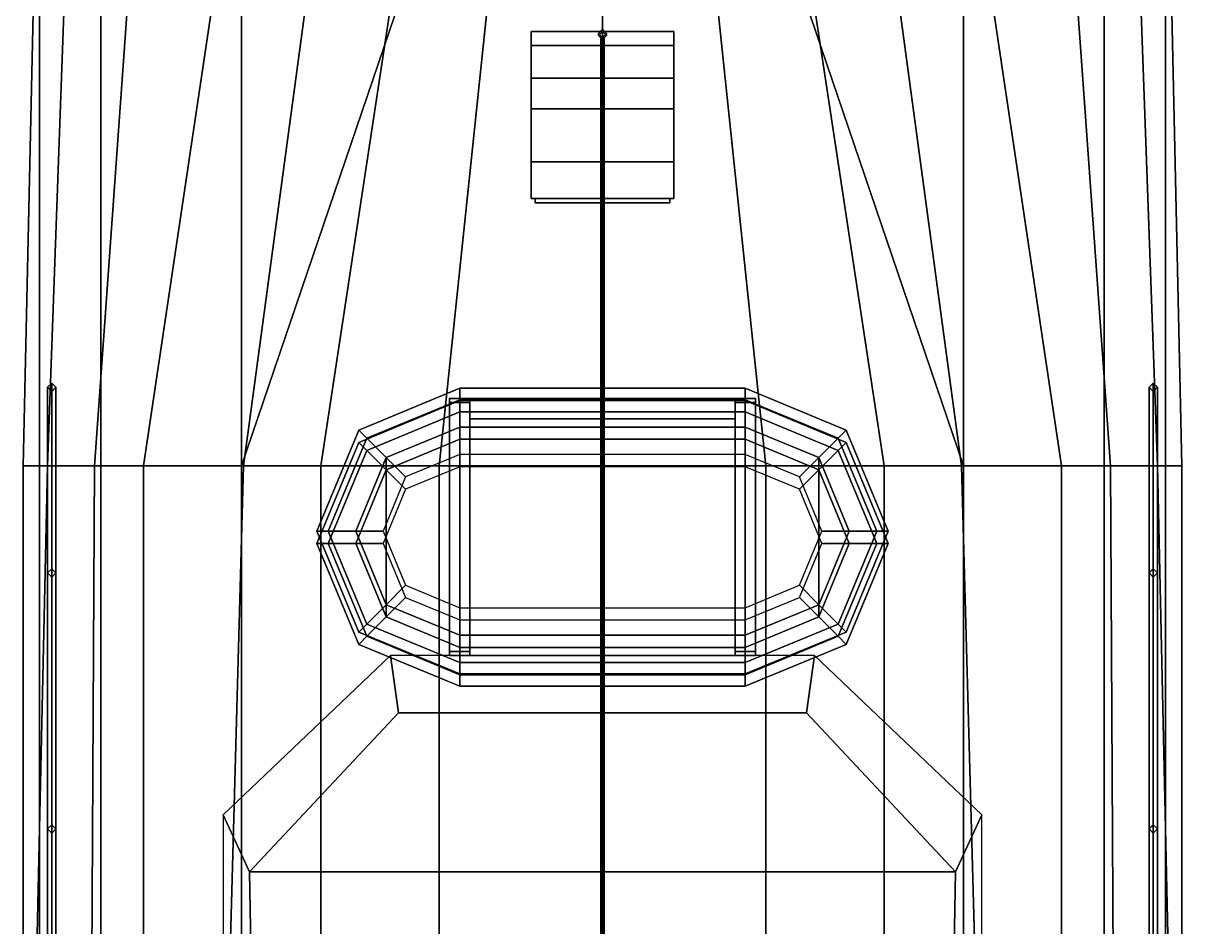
# Model space of a CAD drawing. Header units: millimetres. Extents: x -2.9 to 3, y -20 to 27.
# Drawn here: x -2.84 to 2.84, y 4.83 to 9.26 of the extents above; entities that cross this region are included whole.
import ezdxf

# ---------------------------------------------------------------- set-up
doc = ezdxf.new("R2010")
doc.units = ezdxf.units.MM
for name, color, linetype in [('lifeboats', 1, 'Continuous'), ('railings', 3, 'Continuous'), ('railings2', 4, 'Continuous')]:
    doc.layers.add(name, color=color, linetype=linetype)

msp = doc.modelspace()

# ---------------------------------------------------------------- linework, layer by layer
for points in [[(-2.76, 10.72, 2.27), (-2.59, 10.72, 1.4), (-2.72, 7.09, 1.25), (-2.84, 7.09, 2.04)], [(-2.76, 10.72, 2.27), (-2.76, 10.72, 2.27), (-2.84, 7.09, 2.04), (-2.76, 7.09, 2.27)], [(-2.46, 10.72, 2.42), (-2.76, 10.72, 2.27), (-2.76, 7.09, 2.27), (-2.46, 7.09, 2.27)], [(-2.59, 10.72, 1.4), (-2.23, 10.72, 1.03), (-2.49, 7.09, 0.81), (-2.72, 7.09, 1.25)], [(-2.25, 7.09, 0.26), (-2.49, 7.09, 0.81), (-2.23, 10.72, 1.03), (-1.71, 10.72, 0.26)], [(-1.77, 10.72, 2.42), (-2.46, 10.72, 2.42), (-2.46, 7.09, 2.27), (-1.77, 7.09, 2.27)], [(-1.76, 7.09, -0.53), (-2.25, 7.09, 0.26), (-1.71, 10.72, 0.26), (-1.27, 10.72, -0.53)], [(-1.77, 7.09, 2.27), (-1.77, 7.09, 2.27), (-0.6697, 10.3232, 2.4), (-1.77, 10.72, 2.42)], [(-1.38, 7.09, -0.92), (-1.76, 7.09, -0.53), (-1.27, 10.72, -0.53), (-0.83, 10.72, -1)], [(-0.8, 7.09, -1.28), (-1.38, 7.09, -0.92), (-0.83, 10.72, -1), (-0.42, 10.72, -1.33)], [(0, 7.09, -1.54), (-0.8, 7.09, -1.28), (-0.42, 10.72, -1.33), (0, 10.72, -1.54)], [(0, 10.72, -1.54), (0.42, 10.72, -1.33), (0.8, 7.09, -1.28), (0, 7.09, -1.54)], [(0.42, 10.72, -1.33), (0.83, 10.72, -1), (1.38, 7.09, -0.92), (0.8, 7.09, -1.28)], [(1.77, 7.09, 2.27), (1.77, 7.09, 2.27), (1.77, 10.72, 2.42), (0.6697, 10.3232, 2.4)], [(0.83, 10.72, -1), (1.27, 10.72, -0.53), (1.76, 7.09, -0.53), (1.38, 7.09, -0.92)], [(1.27, 10.72, -0.53), (1.71, 10.72, 0.26), (2.25, 7.09, 0.26), (1.76, 7.09, -0.53)], [(1.71, 10.72, 0.26), (2.23, 10.72, 1.03), (2.49, 7.09, 0.81), (2.25, 7.09, 0.26)], [(1.77, 7.09, 2.27), (2.46, 7.09, 2.27), (2.46, 10.72, 2.42), (1.77, 10.72, 2.42)], [(2.72, 7.09, 1.25), (2.49, 7.09, 0.81), (2.23, 10.72, 1.03), (2.59, 10.72, 1.4)], [(2.46, 7.09, 2.27), (2.76, 7.09, 2.27), (2.76, 10.72, 2.27), (2.46, 10.72, 2.42)], [(2.84, 7.09, 2.04), (2.72, 7.09, 1.25), (2.59, 10.72, 1.4), (2.76, 10.72, 2.27)], [(2.76, 7.09, 2.27), (2.84, 7.09, 2.04), (2.76, 10.72, 2.27)], [(-1.77, 7.09, 2.27), (1.77, 7.09, 2.27), (0.6697, 10.3232, 2.4), (-0.6697, 10.3232, 2.4)], [(-0.35, 9.22, 3.1), (-0.35, 9.22, 2.35), (-0.35, 8.4, 2.32), (-0.35, 8.4, 3.87)], [(0.35, 9.22, 3.1), (0.35, 9.22, 2.35), (-0.35, 9.22, 2.35), (-0.35, 9.22, 3.1)], [(-0.35, 9.15, 3.41), (-0.35, 9.22, 3.1), (-0.35, 8.4, 3.87), (-0.35, 8.58, 3.87)], [(0.35, 9.15, 3.41), (0.35, 9.22, 3.1), (-0.35, 9.22, 3.1), (-0.35, 9.15, 3.41)], [(0, 9.23, 2.35), (-0.02, 9.21, 2.35), (-0.02, 9.2, 4.59), (0, 9.22, 4.59)], [(0.02, 9.2, 4.59), (0, 9.22, 4.59), (-0.02, 9.2, 4.59), (0, 9.18, 4.59)], [(-0.02, 9.21, 2.35), (0, 9.19, 2.35), (0, 9.18, 4.59), (-0.02, 9.2, 4.59)], [(0.02, 9.21, 2.35), (0, 9.23, 2.35), (0, 9.22, 4.59), (0.02, 9.2, 4.59)], [(0, 9.19, 2.35), (0.02, 9.21, 2.35), (0.02, 9.2, 4.59), (0, 9.18, 4.59)], [(0.35, 8.4, 2.32), (0.35, 9.22, 2.35), (0.35, 9.22, 3.1), (0.35, 8.4, 3.87)], [(0.35, 8.4, 3.87), (0.35, 9.22, 3.1), (0.35, 9.15, 3.41), (0.35, 8.58, 3.87)], [(-0.35, 8.99, 3.66), (-0.35, 9.15, 3.41), (-0.35, 8.58, 3.87), (-0.35, 8.84, 3.77)], [(0.35, 8.99, 3.66), (0.35, 9.15, 3.41), (-0.35, 9.15, 3.41), (-0.35, 8.99, 3.66)], [(0.0087, 9.195, 4.59), (-0.0087, 9.195, 4.59), (-0.0087, 2.605, 10.8), (0.0087, 2.605, 10.8)], [(-0.0087, 9.195, 4.59), (0, 9.18, 4.59), (0, 2.595, 10.8), (-0.0087, 2.605, 10.8)], [(0, 9.18, 4.59), (0.0087, 9.195, 4.59), (0.0087, 2.605, 10.8), (0, 2.595, 10.8)], [(0.35, 8.58, 3.87), (0.35, 9.15, 3.41), (0.35, 8.99, 3.66), (0.35, 8.84, 3.77)], [(0.35, 8.84, 3.77), (0.35, 8.99, 3.66), (-0.35, 8.99, 3.66), (-0.35, 8.84, 3.77)], [(-0.35, 8.84, 3.77), (-0.35, 8.58, 3.87), (0.35, 8.58, 3.87), (0.35, 8.84, 3.77)], [(-0.35, 8.58, 3.87), (-0.35, 8.4, 3.87), (0.35, 8.4, 3.87), (0.35, 8.58, 3.87)], [(-0.33, 8.4, 2.84), (-0.35, 8.4, 2.32), (0.35, 8.4, 2.32), (0.33, 8.4, 2.84)], [(-0.35, 8.4, 2.32), (-0.33, 8.4, 2.84), (-0.33, 8.4, 3.84), (-0.35, 8.4, 3.87)], [(-0.35, 8.4, 3.87), (-0.33, 8.4, 3.84), (0.33, 8.4, 3.84), (0.35, 8.4, 3.87)], [(-0.33, 8.4, 2.84), (-0.33, 8.38, 2.84), (-0.33, 8.38, 3.84), (-0.33, 8.4, 3.84)], [(0.33, 8.4, 2.84), (0.33, 8.38, 2.84), (-0.33, 8.38, 2.84), (-0.33, 8.4, 2.84)], [(-0.33, 8.4, 3.84), (-0.33, 8.38, 3.84), (0.33, 8.38, 3.84), (0.33, 8.4, 3.84)], [(-0.33, 8.38, 3.84), (-0.33, 8.38, 2.84), (0.33, 8.38, 2.84), (0.33, 8.38, 3.84)], [(0.33, 8.38, 3.84), (0.33, 8.38, 2.84), (0.33, 8.4, 2.84), (0.33, 8.4, 3.84)], [(0.33, 8.4, 3.84), (0.33, 8.4, 2.84), (0.35, 8.4, 2.32), (0.35, 8.4, 3.87)], [(-0.75, 7.4, 2.28), (-0.75, 7.4, 2.67), (-0.75, 7.42, 2.69), (-0.75, 7.42, 2.28)], [(-0.75, 7.4, 2.67), (-0.75, 6.18, 2.67), (-0.75, 6.16, 2.69), (-0.75, 7.42, 2.69)], [(-0.75, 7.42, 2.69), (-0.75, 6.16, 2.69), (-0.65, 6.16, 2.69), (-0.65, 7.42, 2.69)], [(-0.75, 7.42, 2.28), (-0.75, 7.42, 2.69), (-0.65, 7.42, 2.69), (-0.65, 7.42, 2.28)], [(-0.65, 7.4, 2.67), (-0.65, 6.18, 2.67), (-0.75, 6.18, 2.67), (-0.75, 7.4, 2.67)], [(-0.65, 7.4, 2.28), (-0.65, 7.4, 2.67), (-0.75, 7.4, 2.67), (-0.75, 7.4, 2.28)], [(-0.65, 7.42, 2.69), (-0.65, 7.4, 2.67), (-0.65, 7.4, 2.28), (-0.65, 7.42, 2.28)], [(-0.65, 6.16, 2.69), (-0.65, 6.18, 2.67), (-0.65, 7.4, 2.67), (-0.65, 7.42, 2.69)], [(0.65, 7.42, 2.69), (0.65, 7.42, 2.67), (-0.65, 7.42, 2.67), (-0.65, 7.42, 2.69)], [(-0.65, 7.42, 2.67), (0.65, 7.42, 2.67), (0.65, 7.32, 2.67), (-0.65, 7.32, 2.67)], [(-0.65, 7.32, 2.69), (0.65, 7.32, 2.69), (0.65, 7.42, 2.69), (-0.65, 7.42, 2.69)], [(0.65, 7.4, 2.67), (0.65, 6.18, 2.67), (0.65, 6.16, 2.69), (0.65, 7.42, 2.69)], [(0.65, 7.42, 2.69), (0.65, 6.16, 2.69), (0.75, 6.16, 2.69), (0.75, 7.42, 2.69)], [(0.65, 7.4, 2.28), (0.65, 7.4, 2.67), (0.65, 7.42, 2.69), (0.65, 7.42, 2.28)], [(0.65, 7.42, 2.28), (0.65, 7.42, 2.69), (0.75, 7.42, 2.69), (0.75, 7.42, 2.28)], [(0.75, 7.4, 2.67), (0.75, 6.18, 2.67), (0.65, 6.18, 2.67), (0.65, 7.4, 2.67)], [(0.75, 7.4, 2.28), (0.75, 7.4, 2.67), (0.65, 7.4, 2.67), (0.65, 7.4, 2.28)], [(0.75, 6.16, 2.69), (0.75, 6.18, 2.67), (0.75, 7.4, 2.67), (0.75, 7.42, 2.69)], [(0.75, 7.42, 2.69), (0.75, 7.4, 2.67), (0.75, 7.4, 2.28), (0.75, 7.42, 2.28)], [(-0.65, 7.32, 2.67), (0.65, 7.32, 2.67), (0.65, 7.32, 2.69), (-0.65, 7.32, 2.69)], [(-2.84, 7.09, 2.04), (-2.72, 7.09, 1.25), (-2.8, 3.46, 1.09), (-2.84, 3.46, 2.04)], [(-2.76, 7.09, 2.27), (-2.84, 7.09, 2.04), (-2.84, 3.46, 2.04), (-2.76, 3.46, 2.16)], [(-2.72, 7.09, 1.25), (-2.49, 7.09, 0.81), (-2.51, 3.46, 0.06), (-2.8, 3.46, 1.09)], [(-2.46, 7.09, 2.27), (-2.76, 7.09, 2.27), (-2.76, 3.46, 2.16), (-2.46, 3.46, 2.16)], [(-2.49, 7.09, 0.81), (-2.25, 7.09, 0.26), (-2.25, 3.46, -0.5), (-2.51, 3.46, 0.06)], [(-1.77, 7.09, 2.27), (-2.46, 7.09, 2.27), (-2.46, 3.46, 2.16), (-1.77, 3.46, 2.16)], [(-1.86, 3.46, -0.86), (-2.25, 3.46, -0.5), (-2.25, 7.09, 0.26), (-1.76, 7.09, -0.53)], [(-1.38, 3.46, -1.08), (-1.86, 3.46, -0.86), (-1.76, 7.09, -0.53), (-1.38, 7.09, -0.92)], [(-1.77, 3.46, 2.16), (1.77, 3.46, 2.16), (1.77, 7.09, 2.27), (-1.77, 7.09, 2.27)], [(-0.8, 3.46, -1.28), (-1.38, 3.46, -1.08), (-1.38, 7.09, -0.92), (-0.8, 7.09, -1.28)], [(0, 3.46, -1.54), (-0.8, 3.46, -1.28), (-0.8, 7.09, -1.28), (0, 7.09, -1.54)], [(0, 7.09, -1.54), (0.8, 7.09, -1.28), (0.8, 3.46, -1.28), (0, 3.46, -1.54)], [(0.8, 7.09, -1.28), (1.38, 7.09, -0.92), (1.38, 3.46, -1.08), (0.8, 3.46, -1.28)], [(1.38, 7.09, -0.92), (1.76, 7.09, -0.53), (1.86, 3.46, -0.86), (1.38, 3.46, -1.08)], [(1.76, 7.09, -0.53), (2.25, 7.09, 0.26), (2.25, 3.46, -0.5), (1.86, 3.46, -0.86)], [(1.77, 3.46, 2.16), (2.46, 3.46, 2.16), (2.46, 7.09, 2.27), (1.77, 7.09, 2.27)], [(2.25, 7.09, 0.26), (2.49, 7.09, 0.81), (2.51, 3.46, 0.06), (2.25, 3.46, -0.5)], [(2.46, 3.46, 2.16), (2.76, 3.46, 2.16), (2.76, 7.09, 2.27), (2.46, 7.09, 2.27)], [(2.8, 3.46, 1.09), (2.51, 3.46, 0.06), (2.49, 7.09, 0.81), (2.72, 7.09, 1.25)], [(2.84, 3.46, 2.04), (2.8, 3.46, 1.09), (2.72, 7.09, 1.25), (2.84, 7.09, 2.04)], [(2.76, 3.46, 2.16), (2.84, 3.46, 2.04), (2.84, 7.09, 2.04), (2.76, 7.09, 2.27)], [(0.65, 6.26, 2.69), (0.65, 6.26, 2.67), (-0.65, 6.26, 2.67), (-0.65, 6.26, 2.69)], [(-0.65, 6.26, 2.67), (0.65, 6.26, 2.67), (0.65, 6.16, 2.67), (-0.65, 6.16, 2.67)], [(-0.65, 6.16, 2.69), (0.65, 6.16, 2.69), (0.65, 6.26, 2.69), (-0.65, 6.26, 2.69)], [(-1.73, 5.1, 4.13), (-1, 5.88, 4.13), (-1.04, 6.16, 2.2418), (-1.86, 5.38, 2.15)], [(1.04, 6.16, 2.2418), (-1.04, 6.16, 2.2418), (-1, 5.88, 4.13), (1, 5.88, 4.13)], [(-0.75, 6.16, 2.24), (-0.75, 6.16, 2.69), (-0.75, 6.18, 2.67), (-0.75, 6.18, 2.24)], [(-0.75, 6.18, 2.24), (-0.75, 6.18, 2.67), (-0.65, 6.18, 2.67), (-0.65, 6.18, 2.24)], [(-0.65, 6.16, 2.24), (-0.65, 6.16, 2.69), (-0.75, 6.16, 2.69), (-0.75, 6.16, 2.24)], [(-0.65, 6.18, 2.67), (-0.65, 6.16, 2.69), (-0.65, 6.16, 2.24), (-0.65, 6.18, 2.24)], [(-0.65, 6.16, 2.67), (0.65, 6.16, 2.67), (0.65, 6.16, 2.69), (-0.65, 6.16, 2.69)], [(0.65, 6.18, 2.24), (0.65, 6.18, 2.67), (0.75, 6.18, 2.67), (0.75, 6.18, 2.24)], [(0.65, 6.16, 2.24), (0.65, 6.16, 2.69), (0.65, 6.18, 2.67), (0.65, 6.18, 2.24)], [(0.75, 6.16, 2.24), (0.75, 6.16, 2.69), (0.65, 6.16, 2.69), (0.65, 6.16, 2.24)], [(0.75, 6.18, 2.67), (0.75, 6.16, 2.69), (0.75, 6.16, 2.24), (0.75, 6.18, 2.24)], [(1.86, 5.38, 2.15), (1.04, 6.16, 2.2418), (1, 5.88, 4.13), (1.73, 5.1, 4.13)], [(1, 5.88, 4.13), (-1, 5.88, 4.13), (-1.73, 5.1, 4.13), (1.73, 5.1, 4.13)], [(-1.7, 3.35, 4.13), (-1.73, 5.1, 4.13), (-1.86, 5.38, 2.15), (-1.86, 3.27, 2.15)], [(1.86, 3.27, 2.15), (1.86, 5.38, 2.15), (1.73, 5.1, 4.13), (1.7, 3.35, 4.13)], [(1.73, 5.1, 4.13), (-1.73, 5.1, 4.13), (-1.7, 3.35, 4.13), (1.7, 3.35, 4.13)]]:
    msp.add_3dface(points)
at = {"layer": 'lifeboats'}
for points in [[(-0.7, 7.4144, 3.0144), (-0.7, 7.47, 2.88), (-1.195, 7.265, 2.88), (-1.1556, 7.2256, 3.0144)], [(-0.7, 7.47, 2.88), (-0.7, 7.4144, 2.7456), (-1.1556, 7.2256, 2.7456), (-1.195, 7.265, 2.88)], [(0.7, 7.4144, 3.0144), (0.7, 7.47, 2.88), (-0.7, 7.47, 2.88), (-0.7, 7.4144, 3.0144)], [(0.7, 7.47, 2.88), (0.7, 7.4144, 2.7456), (-0.7, 7.4144, 2.7456), (-0.7, 7.47, 2.88)], [(1.1556, 7.2256, 3.0144), (1.195, 7.265, 2.88), (0.7, 7.47, 2.88), (0.7, 7.4144, 3.0144)], [(1.195, 7.265, 2.88), (1.1556, 7.2256, 2.7456), (0.7, 7.4144, 2.7456), (0.7, 7.47, 2.88)], [(-0.7, 7.41, 3.26), (-0.7, 7.3544, 3.1256), (-1.1556, 7.1656, 3.1256), (-1.195, 7.205, 3.26)], [(-0.7, 7.3544, 3.3944), (-0.7, 7.41, 3.26), (-1.195, 7.205, 3.26), (-1.1556, 7.1656, 3.3944)], [(-0.7, 7.28, 3.07), (-0.7, 7.4144, 3.0144), (-1.1556, 7.2256, 3.0144), (-1.0606, 7.1306, 3.07)], [(-0.7, 7.4144, 2.7456), (-0.7, 7.28, 2.69), (-1.0606, 7.1306, 2.69), (-1.1556, 7.2256, 2.7456)], [(0.7, 7.28, 3.07), (0.7, 7.4144, 3.0144), (-0.7, 7.4144, 3.0144), (-0.7, 7.28, 3.07)], [(0.7, 7.4144, 2.7456), (0.7, 7.28, 2.69), (-0.7, 7.28, 2.69), (-0.7, 7.4144, 2.7456)], [(0.7, 7.41, 3.26), (0.7, 7.3544, 3.1256), (-0.7, 7.3544, 3.1256), (-0.7, 7.41, 3.26)], [(0.7, 7.3544, 3.3944), (0.7, 7.41, 3.26), (-0.7, 7.41, 3.26), (-0.7, 7.3544, 3.3944)], [(1.0606, 7.1306, 3.07), (1.1556, 7.2256, 3.0144), (0.7, 7.4144, 3.0144), (0.7, 7.28, 3.07)], [(1.1556, 7.2256, 2.7456), (1.0606, 7.1306, 2.69), (0.7, 7.28, 2.69), (0.7, 7.4144, 2.7456)], [(1.195, 7.205, 3.26), (1.1556, 7.1656, 3.1256), (0.7, 7.3544, 3.1256), (0.7, 7.41, 3.26)], [(1.1556, 7.1656, 3.3944), (1.195, 7.205, 3.26), (0.7, 7.41, 3.26), (0.7, 7.3544, 3.3944)], [(-0.7, 7.3544, 3.1256), (-0.7, 7.22, 3.07), (-1.0606, 7.0706, 3.07), (-1.1556, 7.1656, 3.1256)], [(-0.7, 7.22, 3.45), (-0.7, 7.3544, 3.3944), (-1.1556, 7.1656, 3.3944), (-1.0606, 7.0706, 3.45)], [(0.7, 7.3544, 3.1256), (0.7, 7.22, 3.07), (-0.7, 7.22, 3.07), (-0.7, 7.3544, 3.1256)], [(0.7, 7.22, 3.45), (0.7, 7.3544, 3.3944), (-0.7, 7.3544, 3.3944), (-0.7, 7.22, 3.45)], [(1.1556, 7.1656, 3.1256), (1.0606, 7.0706, 3.07), (0.7, 7.22, 3.07), (0.7, 7.3544, 3.1256)], [(1.0606, 7.0706, 3.45), (1.1556, 7.1656, 3.3944), (0.7, 7.3544, 3.3944), (0.7, 7.22, 3.45)], [(-0.7, 7.28, 2.69), (-0.7, 7.1456, 2.7456), (-0.9656, 7.0356, 2.7456), (-1.0606, 7.1306, 2.69)], [(-0.7, 6.26, 3.07), (-0.7, 7.28, 3.07), (-1.0606, 7.1306, 3.07), (-1.0606, 6.4094, 3.07)], [(0.7, 7.28, 2.69), (0.7, 7.1456, 2.7456), (-0.7, 7.1456, 2.7456), (-0.7, 7.28, 2.69)], [(0.7, 6.26, 3.07), (0.7, 7.28, 3.07), (-0.7, 7.28, 3.07), (-0.7, 6.26, 3.07)], [(1.0606, 7.1306, 2.69), (0.9656, 7.0356, 2.7456), (0.7, 7.1456, 2.7456), (0.7, 7.28, 2.69)], [(1.0606, 6.4094, 3.07), (1.0606, 7.1306, 3.07), (0.7, 7.28, 3.07), (0.7, 6.26, 3.07)], [(-1.1556, 7.2256, 3.0144), (-1.195, 7.265, 2.88), (-1.4, 6.77, 2.88), (-1.3444, 6.77, 3.0144)], [(-1.195, 7.265, 2.88), (-1.1556, 7.2256, 2.7456), (-1.3444, 6.77, 2.7456), (-1.4, 6.77, 2.88)], [(-1.0606, 7.1306, 3.07), (-1.1556, 7.2256, 3.0144), (-1.3444, 6.77, 3.0144), (-1.21, 6.77, 3.07)], [(-1.1556, 7.2256, 2.7456), (-1.0606, 7.1306, 2.69), (-1.21, 6.77, 2.69), (-1.3444, 6.77, 2.7456)], [(-0.7, 7.22, 3.07), (-0.7, 7.0856, 3.1256), (-0.9656, 6.9756, 3.1256), (-1.0606, 7.0706, 3.07)], [(-0.7, 6.2, 3.45), (-0.7, 7.22, 3.45), (-1.0606, 7.0706, 3.45), (-1.0606, 6.3494, 3.45)], [(0.7, 7.22, 3.07), (0.7, 7.0856, 3.1256), (-0.7, 7.0856, 3.1256), (-0.7, 7.22, 3.07)], [(0.7, 6.2, 3.45), (0.7, 7.22, 3.45), (-0.7, 7.22, 3.45), (-0.7, 6.2, 3.45)], [(1.0606, 7.0706, 3.07), (0.9656, 6.9756, 3.1256), (0.7, 7.0856, 3.1256), (0.7, 7.22, 3.07)], [(1.0606, 6.3494, 3.45), (1.0606, 7.0706, 3.45), (0.7, 7.22, 3.45), (0.7, 6.2, 3.45)], [(1.21, 6.77, 3.07), (1.3444, 6.77, 3.0144), (1.1556, 7.2256, 3.0144), (1.0606, 7.1306, 3.07)], [(1.3444, 6.77, 2.7456), (1.21, 6.77, 2.69), (1.0606, 7.1306, 2.69), (1.1556, 7.2256, 2.7456)], [(1.3444, 6.77, 3.0144), (1.4, 6.77, 2.88), (1.195, 7.265, 2.88), (1.1556, 7.2256, 3.0144)], [(1.4, 6.77, 2.88), (1.3444, 6.77, 2.7456), (1.1556, 7.2256, 2.7456), (1.195, 7.265, 2.88)], [(-1.195, 7.205, 3.26), (-1.1556, 7.1656, 3.1256), (-1.3444, 6.71, 3.1256), (-1.4, 6.71, 3.26)], [(-1.1556, 7.1656, 3.3944), (-1.195, 7.205, 3.26), (-1.4, 6.71, 3.26), (-1.3444, 6.71, 3.3944)], [(-1.1556, 7.1656, 3.1256), (-1.0606, 7.0706, 3.07), (-1.21, 6.71, 3.07), (-1.3444, 6.71, 3.1256)], [(-1.0606, 7.0706, 3.45), (-1.1556, 7.1656, 3.3944), (-1.3444, 6.71, 3.3944), (-1.21, 6.71, 3.45)], [(1.3444, 6.71, 3.1256), (1.21, 6.71, 3.07), (1.0606, 7.0706, 3.07), (1.1556, 7.1656, 3.1256)], [(1.21, 6.71, 3.45), (1.3444, 6.71, 3.3944), (1.1556, 7.1656, 3.3944), (1.0606, 7.0706, 3.45)], [(1.4, 6.71, 3.26), (1.3444, 6.71, 3.1256), (1.1556, 7.1656, 3.1256), (1.195, 7.205, 3.26)], [(1.3444, 6.71, 3.3944), (1.4, 6.71, 3.26), (1.195, 7.205, 3.26), (1.1556, 7.1656, 3.3944)], [(-1.0606, 7.1306, 2.69), (-0.9656, 7.0356, 2.7456), (-1.0756, 6.77, 2.7456), (-1.21, 6.77, 2.69)], [(-1.0606, 6.4094, 3.07), (-1.0606, 7.1306, 3.07), (-1.21, 6.77, 3.07)], [(1.21, 6.77, 2.69), (1.0756, 6.77, 2.7456), (0.9656, 7.0356, 2.7456), (1.0606, 7.1306, 2.69)], [(1.21, 6.77, 3.07), (1.21, 6.77, 3.07), (1.0606, 7.1306, 3.07), (1.0606, 6.4094, 3.07)], [(-1.0606, 7.0706, 3.07), (-0.9656, 6.9756, 3.1256), (-1.0756, 6.71, 3.1256), (-1.21, 6.71, 3.07)], [(-1.0606, 6.3494, 3.45), (-1.0606, 7.0706, 3.45), (-1.21, 6.71, 3.45)], [(1.21, 6.71, 3.07), (1.0756, 6.71, 3.1256), (0.9656, 6.9756, 3.1256), (1.0606, 7.0706, 3.07)], [(1.21, 6.71, 3.45), (1.21, 6.71, 3.45), (1.0606, 7.0706, 3.45), (1.0606, 6.3494, 3.45)], [(-1.3444, 6.77, 3.0144), (-1.4, 6.77, 2.88), (-1.195, 6.275, 2.88), (-1.1556, 6.3144, 3.0144)], [(-1.4, 6.77, 2.88), (-1.3444, 6.77, 2.7456), (-1.1556, 6.3144, 2.7456), (-1.195, 6.275, 2.88)], [(-1.21, 6.77, 3.07), (-1.3444, 6.77, 3.0144), (-1.1556, 6.3144, 3.0144), (-1.0606, 6.4094, 3.07)], [(-1.3444, 6.77, 2.7456), (-1.21, 6.77, 2.69), (-1.0606, 6.4094, 2.69), (-1.1556, 6.3144, 2.7456)], [(-1.21, 6.77, 2.69), (-1.0756, 6.77, 2.7456), (-0.9656, 6.5044, 2.7456), (-1.0606, 6.4094, 2.69)], [(1.0606, 6.4094, 2.69), (0.9656, 6.5044, 2.7456), (1.0756, 6.77, 2.7456), (1.21, 6.77, 2.69)], [(1.0606, 6.4094, 3.07), (1.1556, 6.3144, 3.0144), (1.3444, 6.77, 3.0144), (1.21, 6.77, 3.07)], [(1.1556, 6.3144, 2.7456), (1.0606, 6.4094, 2.69), (1.21, 6.77, 2.69), (1.3444, 6.77, 2.7456)], [(1.1556, 6.3144, 3.0144), (1.195, 6.275, 2.88), (1.4, 6.77, 2.88), (1.3444, 6.77, 3.0144)], [(1.195, 6.275, 2.88), (1.1556, 6.3144, 2.7456), (1.3444, 6.77, 2.7456), (1.4, 6.77, 2.88)], [(-1.4, 6.71, 3.26), (-1.3444, 6.71, 3.1256), (-1.1556, 6.2544, 3.1256), (-1.195, 6.215, 3.26)], [(-1.3444, 6.71, 3.3944), (-1.4, 6.71, 3.26), (-1.195, 6.215, 3.26), (-1.1556, 6.2544, 3.3944)], [(-1.3444, 6.71, 3.1256), (-1.21, 6.71, 3.07), (-1.0606, 6.3494, 3.07), (-1.1556, 6.2544, 3.1256)], [(-1.21, 6.71, 3.45), (-1.3444, 6.71, 3.3944), (-1.1556, 6.2544, 3.3944), (-1.0606, 6.3494, 3.45)], [(-1.21, 6.71, 3.07), (-1.0756, 6.71, 3.1256), (-0.9656, 6.4444, 3.1256), (-1.0606, 6.3494, 3.07)], [(1.0606, 6.3494, 3.07), (0.9656, 6.4444, 3.1256), (1.0756, 6.71, 3.1256), (1.21, 6.71, 3.07)], [(1.1556, 6.2544, 3.1256), (1.0606, 6.3494, 3.07), (1.21, 6.71, 3.07), (1.3444, 6.71, 3.1256)], [(1.0606, 6.3494, 3.45), (1.1556, 6.2544, 3.3944), (1.3444, 6.71, 3.3944), (1.21, 6.71, 3.45)], [(1.195, 6.215, 3.26), (1.1556, 6.2544, 3.1256), (1.3444, 6.71, 3.1256), (1.4, 6.71, 3.26)], [(1.1556, 6.2544, 3.3944), (1.195, 6.215, 3.26), (1.4, 6.71, 3.26), (1.3444, 6.71, 3.3944)], [(-1.0606, 6.4094, 2.69), (-0.9656, 6.5044, 2.7456), (-0.7, 6.3944, 2.7456), (-0.7, 6.26, 2.69)], [(0.7, 6.26, 2.69), (0.7, 6.3944, 2.7456), (0.9656, 6.5044, 2.7456), (1.0606, 6.4094, 2.69)], [(-1.0606, 6.3494, 3.07), (-0.9656, 6.4444, 3.1256), (-0.7, 6.3344, 3.1256), (-0.7, 6.2, 3.07)], [(0.7, 6.2, 3.07), (0.7, 6.3344, 3.1256), (0.9656, 6.4444, 3.1256), (1.0606, 6.3494, 3.07)], [(-1.0606, 6.4094, 3.07), (-1.1556, 6.3144, 3.0144), (-0.7, 6.1256, 3.0144), (-0.7, 6.26, 3.07)], [(-1.1556, 6.3144, 2.7456), (-1.0606, 6.4094, 2.69), (-0.7, 6.26, 2.69), (-0.7, 6.1256, 2.7456)], [(-0.7, 6.26, 2.69), (-0.7, 6.3944, 2.7456), (0.7, 6.3944, 2.7456), (0.7, 6.26, 2.69)], [(0.7, 6.26, 3.07), (0.7, 6.1256, 3.0144), (1.1556, 6.3144, 3.0144), (1.0606, 6.4094, 3.07)], [(0.7, 6.1256, 2.7456), (0.7, 6.26, 2.69), (1.0606, 6.4094, 2.69), (1.1556, 6.3144, 2.7456)], [(-1.1556, 6.3144, 3.0144), (-1.195, 6.275, 2.88), (-0.7, 6.07, 2.88), (-0.7, 6.1256, 3.0144)], [(-1.195, 6.275, 2.88), (-1.1556, 6.3144, 2.7456), (-0.7, 6.1256, 2.7456), (-0.7, 6.07, 2.88)], [(-1.1556, 6.2544, 3.1256), (-1.0606, 6.3494, 3.07), (-0.7, 6.2, 3.07), (-0.7, 6.0656, 3.1256)], [(-1.0606, 6.3494, 3.45), (-1.1556, 6.2544, 3.3944), (-0.7, 6.0656, 3.3944), (-0.7, 6.2, 3.45)], [(-0.7, 6.2, 3.07), (-0.7, 6.3344, 3.1256), (0.7, 6.3344, 3.1256), (0.7, 6.2, 3.07)], [(0.7, 6.0656, 3.1256), (0.7, 6.2, 3.07), (1.0606, 6.3494, 3.07), (1.1556, 6.2544, 3.1256)], [(0.7, 6.2, 3.45), (0.7, 6.0656, 3.3944), (1.1556, 6.2544, 3.3944), (1.0606, 6.3494, 3.45)], [(0.7, 6.1256, 3.0144), (0.7, 6.07, 2.88), (1.195, 6.275, 2.88), (1.1556, 6.3144, 3.0144)], [(0.7, 6.07, 2.88), (0.7, 6.1256, 2.7456), (1.1556, 6.3144, 2.7456), (1.195, 6.275, 2.88)], [(-1.1556, 6.2544, 3.3944), (-1.195, 6.215, 3.26), (-0.7, 6.01, 3.26), (-0.7, 6.0656, 3.3944)], [(-1.195, 6.215, 3.26), (-1.1556, 6.2544, 3.1256), (-0.7, 6.0656, 3.1256), (-0.7, 6.01, 3.26)], [(-0.7, 6.26, 3.07), (-0.7, 6.1256, 3.0144), (0.7, 6.1256, 3.0144), (0.7, 6.26, 3.07)], [(-0.7, 6.1256, 2.7456), (-0.7, 6.26, 2.69), (0.7, 6.26, 2.69), (0.7, 6.1256, 2.7456)], [(0.7, 6.0656, 3.3944), (0.7, 6.01, 3.26), (1.195, 6.215, 3.26), (1.1556, 6.2544, 3.3944)], [(0.7, 6.01, 3.26), (0.7, 6.0656, 3.1256), (1.1556, 6.2544, 3.1256), (1.195, 6.215, 3.26)], [(-0.7, 6.0656, 3.1256), (-0.7, 6.2, 3.07), (0.7, 6.2, 3.07), (0.7, 6.0656, 3.1256)], [(-0.7, 6.2, 3.45), (-0.7, 6.0656, 3.3944), (0.7, 6.0656, 3.3944), (0.7, 6.2, 3.45)], [(-0.7, 6.1256, 3.0144), (-0.7, 6.07, 2.88), (0.7, 6.07, 2.88), (0.7, 6.1256, 3.0144)], [(-0.7, 6.07, 2.88), (-0.7, 6.1256, 2.7456), (0.7, 6.1256, 2.7456), (0.7, 6.07, 2.88)], [(-0.7, 6.0656, 3.3944), (-0.7, 6.01, 3.26), (0.7, 6.01, 3.26), (0.7, 6.0656, 3.3944)], [(-0.7, 6.01, 3.26), (-0.7, 6.0656, 3.1256), (0.7, 6.0656, 3.1256), (0.7, 6.01, 3.26)]]:
    msp.add_3dface(points, dxfattribs=at)
at = {"layer": 'railings'}
for points in [[(-2.7, 7.495, 2.165), (-2.72, 7.475, 2.185), (-2.72, 7.475, 3.04), (-2.7, 7.495, 3.06)], [(-2.7, 7.495, 3.06), (-2.72, 7.475, 3.04), (-2.72, 0.33, 2.805), (-2.7, 0.31, 2.825)], [(-2.72, 7.475, 2.185), (-2.7, 7.455, 2.185), (-2.7, 7.455, 3.02), (-2.72, 7.475, 3.04)], [(-2.72, 7.475, 3.04), (-2.7, 7.455, 3.02), (-2.7, 0.35, 2.785), (-2.72, 0.33, 2.805)], [(-2.68, 7.475, 2.165), (-2.7, 7.495, 2.165), (-2.7, 7.495, 3.06), (-2.68, 7.475, 3.04)], [(-2.68, 7.475, 3.04), (-2.7, 7.495, 3.06), (-2.7, 0.31, 2.825), (-2.68, 0.33, 2.805)], [(-2.7, 7.455, 2.185), (-2.68, 7.475, 2.165), (-2.68, 7.475, 3.04), (-2.7, 7.455, 3.02)], [(-2.7, 7.455, 3.02), (-2.68, 7.475, 3.04), (-2.68, 0.33, 2.805), (-2.7, 0.35, 2.785)], [(-2.7, 6.585, 2.125), (-2.72, 6.565, 2.145), (-2.72, 6.565, 3.01), (-2.7, 6.585, 2.995)], [(-2.72, 6.565, 2.145), (-2.7, 6.545, 2.145), (-2.7, 6.545, 2.99), (-2.72, 6.565, 3.01)], [(-2.68, 6.565, 2.125), (-2.7, 6.585, 2.125), (-2.7, 6.585, 2.995), (-2.68, 6.565, 3.01)], [(-2.7, 6.545, 2.145), (-2.68, 6.565, 2.125), (-2.68, 6.565, 3.01), (-2.7, 6.545, 2.99)], [(-2.7, 5.33, 2.065), (-2.72, 5.31, 2.085), (-2.72, 5.31, 2.965), (-2.7, 5.33, 2.95)], [(-2.72, 5.31, 2.085), (-2.7, 5.29, 2.085), (-2.7, 5.29, 2.95), (-2.72, 5.31, 2.965)], [(-2.68, 5.31, 2.065), (-2.7, 5.33, 2.065), (-2.7, 5.33, 2.95), (-2.68, 5.31, 2.965)], [(-2.7, 5.29, 2.085), (-2.68, 5.31, 2.065), (-2.68, 5.31, 2.965), (-2.7, 5.29, 2.95)]]:
    msp.add_3dface(points, dxfattribs=at)
at = {"layer": 'railings2'}
for points in [[(2.68, 7.475, 3.04), (2.7, 7.495, 3.06), (2.7, 0.31, 2.825), (2.68, 0.33, 2.805)], [(2.68, 7.475, 2.165), (2.7, 7.495, 2.165), (2.7, 7.495, 3.06), (2.68, 7.475, 3.04)], [(2.7, 7.455, 3.02), (2.68, 7.475, 3.04), (2.68, 0.33, 2.805), (2.7, 0.35, 2.785)], [(2.7, 7.455, 2.185), (2.68, 7.475, 2.165), (2.68, 7.475, 3.04), (2.7, 7.455, 3.02)], [(2.7, 7.495, 3.06), (2.72, 7.475, 3.04), (2.72, 0.33, 2.805), (2.7, 0.31, 2.825)], [(2.7, 7.495, 2.165), (2.72, 7.475, 2.185), (2.72, 7.475, 3.04), (2.7, 7.495, 3.06)], [(2.72, 7.475, 3.04), (2.7, 7.455, 3.02), (2.7, 0.35, 2.785), (2.72, 0.33, 2.805)], [(2.72, 7.475, 2.185), (2.7, 7.455, 2.185), (2.7, 7.455, 3.02), (2.72, 7.475, 3.04)], [(2.68, 6.565, 2.125), (2.7, 6.585, 2.125), (2.7, 6.585, 2.995), (2.68, 6.565, 3.01)], [(2.7, 6.545, 2.145), (2.68, 6.565, 2.125), (2.68, 6.565, 3.01), (2.7, 6.545, 2.99)], [(2.7, 6.585, 2.125), (2.72, 6.565, 2.145), (2.72, 6.565, 3.01), (2.7, 6.585, 2.995)], [(2.72, 6.565, 2.145), (2.7, 6.545, 2.145), (2.7, 6.545, 2.99), (2.72, 6.565, 3.01)], [(2.68, 5.31, 2.065), (2.7, 5.33, 2.065), (2.7, 5.33, 2.95), (2.68, 5.31, 2.965)], [(2.7, 5.29, 2.085), (2.68, 5.31, 2.065), (2.68, 5.31, 2.965), (2.7, 5.29, 2.95)], [(2.7, 5.33, 2.065), (2.72, 5.31, 2.085), (2.72, 5.31, 2.965), (2.7, 5.33, 2.95)], [(2.72, 5.31, 2.085), (2.7, 5.29, 2.085), (2.7, 5.29, 2.95), (2.72, 5.31, 2.965)]]:
    msp.add_3dface(points, dxfattribs=at)

doc.saveas('drawing.dxf')
